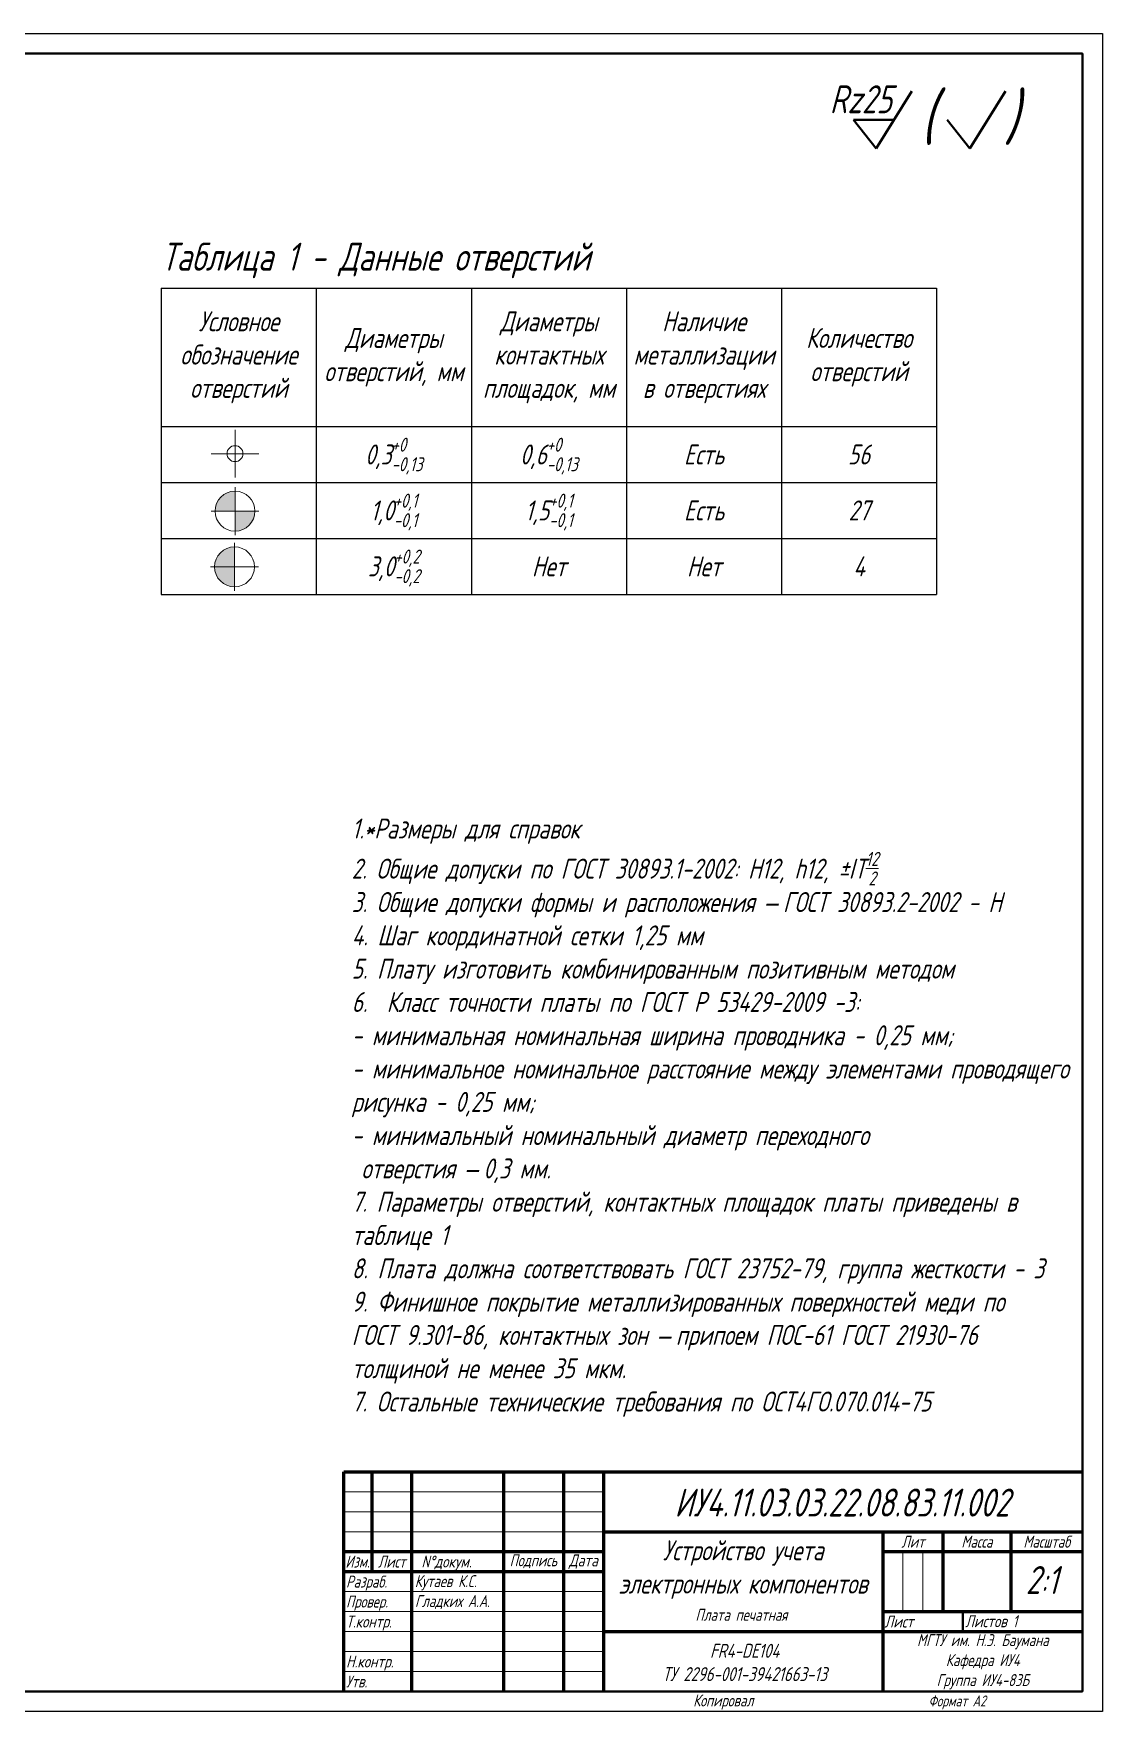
# Model space of a CAD drawing. Header units: millimetres. Extents: x -194 to 1085, y -28 to 392.
# Drawn here: x 817.3 to 1084.9, y -28 to 392 of the extents above; entities that cross this region are included whole.
import ezdxf

# ---------------------------------------------------------------- set-up
doc = ezdxf.new("R2010")
doc.units = ezdxf.units.MM
doc.layers.add('FORM', color=5, linetype='Continuous')
doc.layers.add('Format', color=7, linetype='Continuous', lineweight=50)
doc.layers.add('Tonk', color=7, linetype='Continuous', lineweight=15)
doc.styles.get("Standard").update_dxf_attribs({"font": '', "width": 0.8, "oblique": 15})
doc.styles.get('Standard').set_extended_font_data('GOST type B')

# ---------------------------------------------------------------- blocks, each defined once
blk = doc.blocks.new('*T11')
at = {"layer": 'Format', "color": 0, "linetype": 'ByBlock', "lineweight": -2, "transparency": 16777216}
for p, q in [((0, 0), (194.11, 0)), ((0, 0), (0, -76.66)), ((38.82, 0), (38.82, -76.66)), ((77.64, 0), (77.64, -76.66)), ((116.47, 0), (116.47, -76.66)), ((155.29, 0), (155.29, -76.66)), ((194.11, 0), (194.11, -76.66)), ((0, -34.64), (194.11, -34.64)), ((0, -48.65), (194.11, -48.65)), ((0, -62.65), (194.11, -62.65)), ((0, -76.66), (194.11, -76.66))]:
    blk.add_line(p, q, dxfattribs=at)
at = {"layer": 'Format', "color": 0, "transparency": 16777216, "width": 38.7021, "attachment_point": 5}
for s, insert, char_height in [('Условное обозначение отверстий', (19.41, -17.32), 5), ('Диаметры контактных площадок, мм', (97.06, -17.32), 5), ('Наличие металлизации в отверстиях', (135.88, -17.32), 5), ('Диаметры отверстий, мм', (58.23, -17.32), 5), ('Количество отверстий', (174.7, -17.32), 5), ('\\A1;0,3{\\H0.7x;\\S+0^ -0,13;}', (58.23, -41.64), 5), ('\\A1;{\\H27.77778x;0,6\\H0.7x;\\S+0^ -0,13;\\H1.42857x; } ', (97.06, -41.64), 0.18), ('Есть', (135.88, -41.64), 5), ('56', (174.7, -41.64), 5), ('\\A1;{\\H27.77778x;1,0\\H0.7x;\\S+0,1^ -0,1;\\H1.42857x; } ', (58.23, -55.65), 0.18), ('\\A1;{\\H27.77778x;1,5\\H0.7x;\\S+0,1^ -0,1;\\H1.42857x; } ', (97.06, -55.65), 0.18), ('Есть', (135.88, -55.65), 5), ('27', (174.7, -55.65), 5), ('\\A1;{\\H27.77778x;3,0\\H0.7x;\\S+0,2^ -0,2;\\H1.42857x; } ', (58.23, -69.65), 0.18), ('\\A1;{\\H27.77778x;Нет}', (97.06, -69.65), 0.18), ('Нет', (135.88, -69.65), 5), ('4', (174.7, -69.65), 5)]:
    blk.add_mtext(s, dxfattribs=dict(at, insert=insert, char_height=char_height))

msp = doc.modelspace()

# ---------------------------------------------------------------- hatches: boundary and pattern name
at = {"true_color": 0x000000}
h = msp.add_hatch(color=18, dxfattribs=at)
h.dxf.hatch_style = 1
h.paths.add_polyline_path([(867.656, 263.459, 0.4142136), (862.656, 258.459), (867.656, 258.459)])
h.paths.add_polyline_path([(867.656, 258.459), (862.656, 258.459, 0.4142136), (867.656, 253.459)])
at = {"layer": 'Tonk', "true_color": 0x000000}
h = msp.add_hatch(color=18, dxfattribs=at)
h.dxf.hatch_style = 1
h.paths.add_polyline_path([(862.775, 272.411), (867.775, 272.411), (867.775, 277.411, 0.4142136)])
h.paths.add_polyline_path([(872.775, 272.411), (867.775, 272.411), (867.775, 267.411, 0.4142136)])

# ---------------------------------------------------------------- linework, layer by layer
at = {"color": 0}
for p, q in [((1079.948, 31.956), (1079.948, 16.956)), ((1079.948, 11.956), (1079.948, 16.956)), ((1079.948, -23.044), (1079.948, 11.956)), ((1079.948, -8.044), (1079.948, -3.044)), ((894.948, -23.044), (959.948, -23.044)), ((911.948, -23.044), (894.948, -23.044)), ((949.948, -23.044), (934.948, -23.044)), ((1029.948, -23.044), (959.948, -23.044)), ((959.948, -23.044), (1079.948, -23.044))]:
    msp.add_line(p, q, dxfattribs=at)
at = {"layer": 'FORM', "color": 0, "ltscale": 0.01}
msp.add_lwpolyline([(490.948, 391.956), (1084.948, 391.956), (1084.948, -28.044), (490.948, -28.044)], close=True, dxfattribs=at)
at = {"layer": 'Format'}
for p, q in [((1037.258, 377.531), (1028.328, 363.206)), ((1060.663, 377.531), (1051.733, 363.206)), ((1028.328, 363.206), (1022.646, 370.369)), ((1022.646, 370.369), (1032.793, 370.369)), ((1051.733, 363.206), (1046.05, 370.369)), ((1050.001, -3.044), (1050.001, -8.044))]:
    msp.add_line(p, q, dxfattribs=at)
at = {"layer": 'Format', "lineweight": 70}
for p, q in [((895.001, -23.044), (895.001, 31.956)), ((895.001, 31.956), (1079.948, 31.956)), ((902.001, 31.956), (902.001, 6.956)), ((912.001, 31.956), (912.001, -23.044)), ((935.001, 31.956), (935.001, -23.044)), ((950.001, 31.956), (950.001, -23.044)), ((960.001, 31.956), (960.001, -23.044)), ((960.001, 16.956), (1079.948, 16.956)), ((1030.001, 16.956), (1030.001, -23.044)), ((1045.001, 16.956), (1045.001, -3.044)), ((1062.001, 16.956), (1062.001, -3.044)), ((895.001, 11.956), (960.001, 11.956)), ((1030.001, 11.956), (1079.948, 11.956)), ((895.001, 6.956), (960.001, 6.956)), ((1030.001, -3.044), (1080.001, -3.044)), ((960.001, -8.044), (1080.001, -8.044))]:
    msp.add_line(p, q, dxfattribs=at)
at = {"layer": 'Format', "color": 0, "ltscale": 0.01}
msp.add_lwpolyline([(510.948, -23.044), (1079.948, -23.044), (1079.948, 386.956), (510.948, 386.956)], close=True, dxfattribs=at)
at = {"layer": 'Tonk'}
for p, q in [((867.775, 280.795), (867.775, 292.795)), ((861.775, 286.795), (873.775, 286.795)), ((867.775, 266.411), (867.775, 278.411)), ((861.775, 272.411), (873.775, 272.411)), ((867.656, 252.459), (867.656, 264.459)), ((861.656, 258.459), (873.656, 258.459)), ((895.001, 26.956), (960.001, 26.956)), ((895.001, 21.956), (960.001, 21.956)), ((895.001, 16.956), (960.001, 16.956)), ((1035.001, -3.044), (1035.001, 11.956)), ((1040.001, -3.044), (1040.001, 11.956)), ((895.001, 1.956), (960.001, 1.956)), ((895.001, -3.044), (960.001, -3.044)), ((895.001, -8.044), (960.001, -8.044)), ((895.001, -13.044), (960.001, -13.044)), ((895.001, -18.044), (960.001, -18.044))]:
    msp.add_line(p, q, dxfattribs=at)
for centre, radius in [((867.775, 286.795), 2), ((867.775, 272.411), 5), ((867.656, 258.459), 5)]:
    msp.add_circle(centre, radius, dxfattribs=at)

# ---------------------------------------------------------------- block references
msp.add_blockref('*T11', (849.31, 328.235))

# ---------------------------------------------------------------- texts
at = {"oblique": 15, "width": 0.8}
for s, height, p in [('Копировал', 3, (982.484, -26.794)), ('Формат А2', 2.75, (1041.412, -26.794))]:
    msp.add_text(s, height=height, dxfattribs=at).set_placement(p)
for s, insert, char_height, width, attachment_point in [('{\\C0;ИУ4.11.03.03.22.08.83.11.002}', (1019.713, 24.242), 7, 129.41394, 5), ('\\pxqc;Устройство учета\\Pэлектронных компонентов', (995.001, 7.441), 5, 70, 5), ('Лит', (1037.501, 14.456), 3, 15, 5), ('Масса', (1053.501, 14.456), 3, 17, 5), ('Масштаб', (1071.001, 14.456), 3, 18, 5), ('Изм.', (898.448, 9.456), 3, 7, 5), ('Лист', (907.001, 9.456), 3, 10, 5), ('N°{\\fISOCPEUR|b0|i0|c204|p34;докум}.', (914.46, 10.976), 3, 22.4183, 1), ('Подпись', (942.476, 9.543), 3, 15, 5), ('{\\fISOCPEUR|b0|i0|c204|p34;Дата}', (955.001, 9.456), 3, 10, 5), ('Разраб.', (895.582, 5.954), 3, 17, 1), ('Провер.', (895.582, 0.954), 3, 17, 1), ('{\\fISOCPEUR|b0|i0|c204|p34;Т}.{\\fISOCPEUR|b0|i0|c204|p34;контр}.', (895.582, -4.046), 3, 17, 1), ('{\\fISOCPEUR|b0|i0|c204|p34;Лист} ', (1030.377, -5.544), 3, 20, 4), ('{\\fISOCPEUR|b0|i0|c204|p34;Листов} 1', (1050.582, -3.964), 3, 30, 1), ('{\\fISOCPEUR|b0|i0|c204|p34;Н}.{\\fISOCPEUR|b0|i0|c204|p34;контр}.', (895.582, -14.046), 3, 19.4235, 1), ('Утв.', (895.582, -19.046), 3, 17, 1)]:
    msp.add_mtext(s, dxfattribs=dict(insert=insert, char_height=char_height, width=width, attachment_point=attachment_point))
at = {"char_height": 3, "attachment_point": 1}
for s, width, heights, insert in [('Кутаев К.С.', 23, [0], (912.796, 6.07)), ('Гладких А.А.', 29.22179, [8], (912.833, 1.082)), ('\\pxqc;Плата печатная', 64.23902, [0], (962.431, -2.357)), ('\\pxqc;МГТУ им. Н.Э. Баумана\\PКафедра ИУ4\\PГруппа ИУ4-83Б', 50, [0], (1030.001, -8.693))]:
    msp.add_mtext_dynamic_manual_height_columns(s, width=width, gutter_width=12.5, heights=heights, dxfattribs=dict(at, insert=insert))
at = {"layer": 'Tonk', "attachment_point": 1}
for s, width, heights, insert, char_height in [('Rz25', 22.93517, [0], (1016.653, 379.01), 7), ('(   )', 31.11964, [28.076], (1039.428, 377.263), 12), ('Таблица 1 - Данные отверстий', 143.38501, [18.247], (849.337, 339.602), 7), ('\\A1;1.*Размеры для справок\\P\\pxsm1;2. Общие допуски по ГОСТ 30893.1-2002: H12, h12, ±IT{\\H0.7x;\\S12/2;}\\P3. Общие допуски формы и расположения {\\fArial|b0|i0|c204|p34;– }ГОСТ 30893.2-2002 - Н\\P4. Шаг координатной сетки 1,25 мм \\P5. Плату изготовить комбинированным позитивным методом \\P6.  Класс точности платы по ГОСТ Р 53429-2009 -3:\\P- минимальная номинальная ширина проводника - 0,25 мм;\\P- минимальное номинальное расстояние между элементами проводящего рисунка - 0,25 мм;\\P- минимальный номинальный диаметр переходного\\P отверстия {\\fArial|b0|i0|c0|p34;–\\fArial|b0|i0|c204|p34; }0,3 мм.\\P7. Параметры отверстий, контактных площадок платы приведены в таблице 1 \\P8. Плата должна соответствовать ГОСТ 23752-79, группа жесткости - 3 \\P9. Финишное покрытие металлизированных поверхностей меди по\\PГОСТ 9.301-86, контактных зон {\\fArial|b0|i0|c204|p34;– }припоем ПОС-61 ГОСТ 21930-76 толщиной не менее 35 мкм.\\P7. Остальные технические требования по ОСТ4ГО.070.014-75 ', 181.98917, [172.519], (896.995, 195.455), 5), ('2:1', 17.94764, [0], (1065.732, 8.351), 7), ('\\pxqc;FR4-DE104 \\PТУ 2296-001-39421663-13', 70, [0], (960.388, -11.115), 3.5)]:
    msp.add_mtext_dynamic_manual_height_columns(s, width=width, gutter_width=20, heights=heights, dxfattribs=dict(at, insert=insert, char_height=char_height))

doc.saveas('drawing.dxf')
